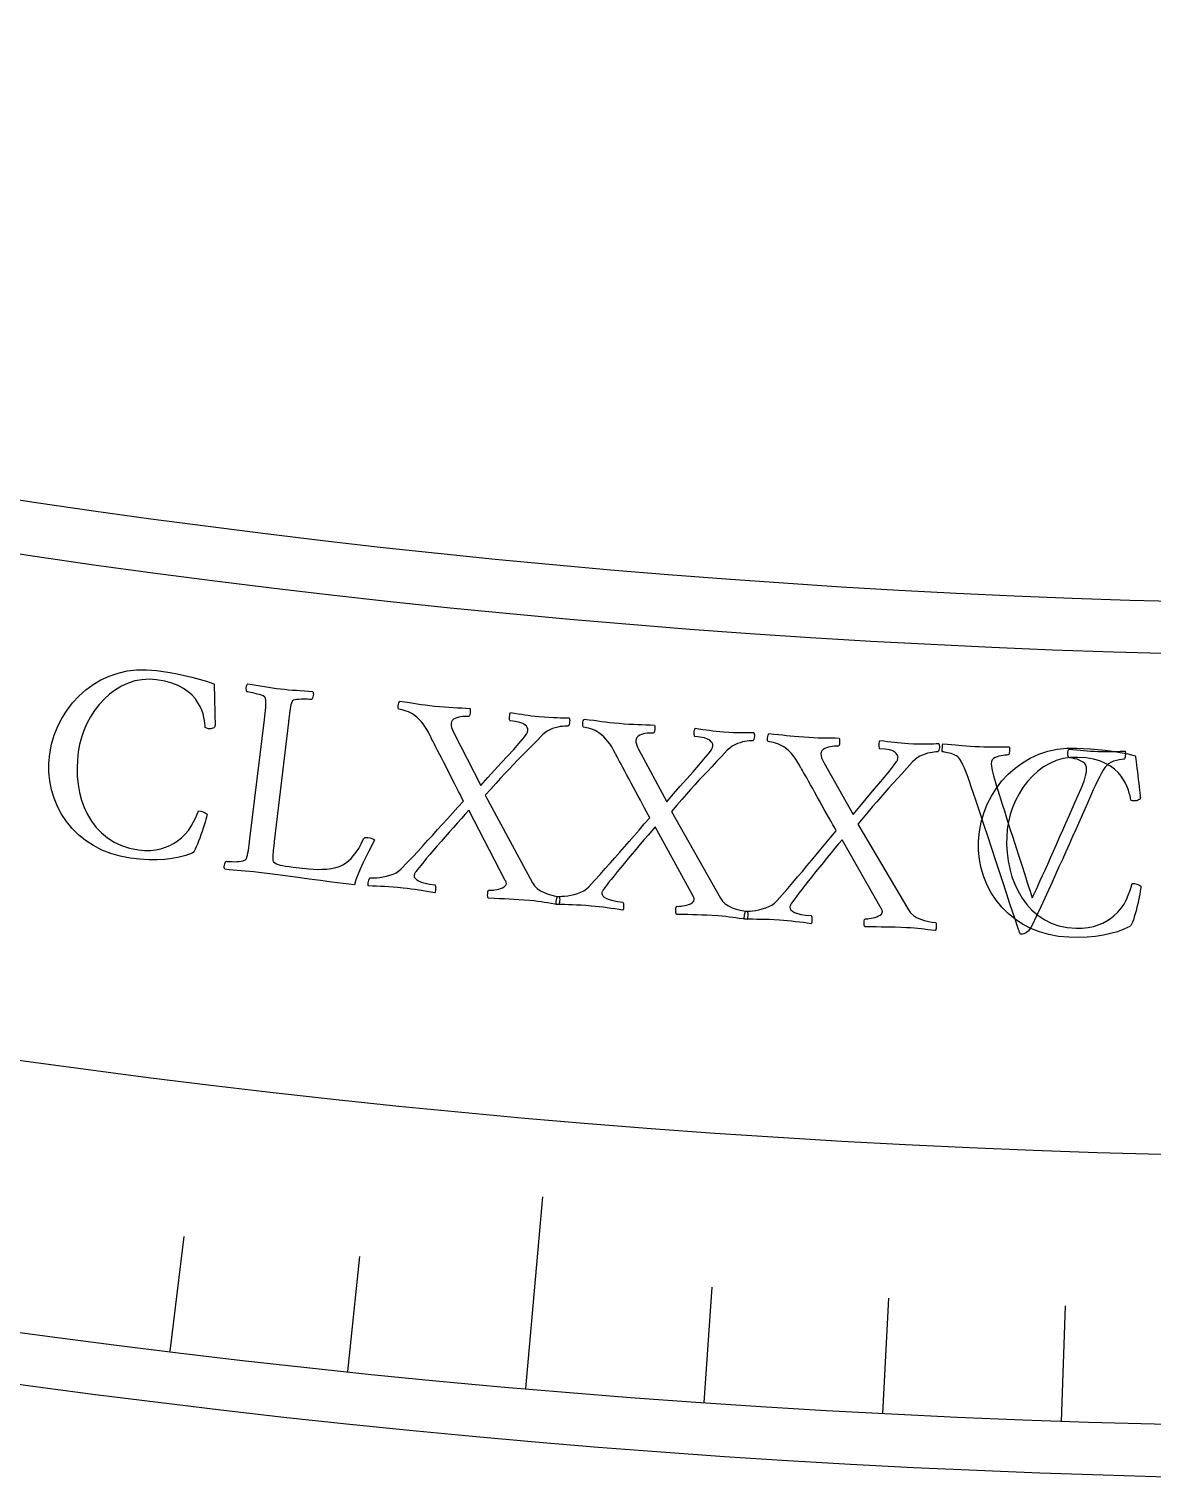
# Model space of a CAD drawing. Header units: millimetres. Extents: x -76 to 76, y -76 to 98.
# Drawn here: x -10.26 to -1.97, y -75.98 to -65.29 of the extents above; entities that cross this region are included whole.
import ezdxf

# ---------------------------------------------------------------- set-up
doc = ezdxf.new("R2010")
doc.units = ezdxf.units.MM
for name, color, linetype in [('CUT_INNER', 6, 'Continuous'), ('CUT_OUTER', 1, 'Continuous'), ('ENGRAVE', 7, 'Continuous'), ('ENGRAVE_FINE', 8, 'Continuous'), ('TEXT', 5, 'Continuous')]:
    doc.layers.add(name, color=color, linetype=linetype)

msp = doc.modelspace()

# ---------------------------------------------------------------- linework, layer by layer
at = {"layer": 'CUT_INNER'}
msp.add_lwpolyline([(-10.6255, -68.7234), (-10.2036, -68.7873), (-9.7814, -68.8486), (-9.3587, -68.9074), (-8.9358, -68.9635), (-8.5124, -69.017), (-8.0888, -69.068), (-7.6649, -69.1163), (-7.2406, -69.162), (-6.8161, -69.2051), (-6.3913, -69.2457), (-5.9663, -69.2836), (-5.5411, -69.3189), (-5.1157, -69.3516), (-4.6901, -69.3817), (-4.2642, -69.4091), (-3.8383, -69.434), (-3.4122, -69.4562), (-2.9859, -69.4759), (-2.5596, -69.4929), (-2.1331, -69.5073), (-1.7066, -69.5191)], dxfattribs=at)
at = {"layer": 'CUT_OUTER'}
msp.add_lwpolyline([(-1.8651, -75.9771), (-2.3313, -75.9642), (-2.7973, -75.9485), (-3.2633, -75.9299), (-3.7291, -75.9085), (-4.1948, -75.8841), (-4.6604, -75.857), (-5.1257, -75.827), (-5.5909, -75.7941), (-6.0559, -75.7583), (-6.5206, -75.7198), (-6.9851, -75.6783), (-7.4493, -75.634), (-7.9132, -75.5869), (-8.3769, -75.5369), (-8.8402, -75.4841), (-9.3032, -75.4284), (-9.7659, -75.3699), (-10.2281, -75.3086), (-10.69, -75.2444)], dxfattribs=at)
at = {"layer": 'ENGRAVE'}
msp.add_lwpolyline([(-6.5901, -75.3247), (-6.4662, -73.9089)], dxfattribs=at)
for radius in [75.6124, 73.6227, 69.9276]:
    msp.add_circle((0, 0), radius, dxfattribs=at)
at = {"layer": 'ENGRAVE_FINE'}
for points in [[(-9.2148, -75.0488), (-9.1109, -74.2024)], [(-7.9036, -75.1982), (-7.8145, -74.3501)], [(-5.2745, -75.4282), (-5.215, -74.5776)], [(-3.9572, -75.5088), (-3.9126, -74.6572)], [(-2.6388, -75.5663), (-2.6091, -74.7141)]]:
    msp.add_lwpolyline(points, dxfattribs=at)
at = {"layer": 'TEXT'}
for points in [[(-9.3166, -70.0276), (-9.2662, -70.0348), (-9.2148, -70.0432), (-9.1623, -70.0528), (-9.1088, -70.0635), (-9.0547, -70.0759), (-9.0005, -70.0904), (-8.9462, -70.107), (-8.8917, -70.1257), (-8.8915, -70.1285), (-8.8912, -70.1367), (-8.8906, -70.1505), (-8.8898, -70.1699), (-8.889, -70.1929), (-8.8882, -70.2177), (-8.8876, -70.2445), (-8.887, -70.2731), (-8.8865, -70.3019), (-8.8859, -70.3294), (-8.8853, -70.3556), (-8.8847, -70.3805), (-8.8842, -70.4022), (-8.884, -70.4189), (-8.8841, -70.4306), (-8.8844, -70.4373), (-8.885, -70.4415), (-8.8876, -70.4454), (-8.8923, -70.4491), (-8.8991, -70.4526), (-8.907, -70.4553), (-8.9151, -70.457), (-8.9232, -70.4575), (-8.9315, -70.457), (-8.9385, -70.4557), (-8.9449, -70.4537), (-8.9507, -70.451), (-8.9558, -70.4475), (-8.957, -70.434), (-8.9591, -70.4171), (-8.9623, -70.3969), (-8.9665, -70.3733), (-8.9728, -70.3476), (-8.9821, -70.321), (-8.9945, -70.2934), (-9.0099, -70.2649), (-9.0293, -70.2366), (-9.0534, -70.2098), (-9.0824, -70.1842), (-9.1161, -70.1601), (-9.1556, -70.1386), (-9.202, -70.1208), (-9.2552, -70.1067), (-9.3152, -70.0964), (-9.3705, -70.0923), (-9.424, -70.095), (-9.4759, -70.1045), (-9.526, -70.1207), (-9.574, -70.1427), (-9.6193, -70.1696), (-9.6621, -70.2014), (-9.7022, -70.2381), (-9.7393, -70.2787), (-9.7729, -70.3222), (-9.8029, -70.3686), (-9.8293, -70.4179), (-9.8518, -70.469), (-9.8701, -70.5208), (-9.884, -70.5734), (-9.8937, -70.6267), (-9.9001, -70.6867), (-9.9022, -70.7468), (-9.9003, -70.8069), (-9.8941, -70.867), (-9.8836, -70.9261), (-9.8685, -70.983), (-9.8487, -71.0377), (-9.8243, -71.0903), (-9.795, -71.1396), (-9.7609, -71.1848), (-9.7219, -71.2258), (-9.6779, -71.2626), (-9.6288, -71.2942), (-9.5743, -71.3193), (-9.5146, -71.3379), (-9.4495, -71.3501), (-9.4034, -71.3543), (-9.3604, -71.3544), (-9.3205, -71.3502), (-9.2836, -71.3419), (-9.2497, -71.3306), (-9.2184, -71.3177), (-9.1896, -71.303), (-9.1635, -71.2867), (-9.1314, -71.2621), (-9.1033, -71.2355), (-9.0792, -71.2067), (-9.0591, -71.1757), (-9.0423, -71.1447), (-9.0279, -71.1154), (-9.0158, -71.088), (-9.0061, -71.0625), (-8.9886, -71.0642), (-8.9722, -71.0689), (-8.9569, -71.0767), (-8.9429, -71.0876), (-8.9445, -71.0968), (-8.9475, -71.1095), (-8.9519, -71.1258), (-8.9577, -71.1457), (-8.9645, -71.1678), (-8.9717, -71.1908), (-8.9795, -71.2147), (-8.9878, -71.2394), (-8.9964, -71.2638), (-9.005, -71.2868), (-9.0138, -71.3082), (-9.0226, -71.3282), (-9.0311, -71.3456), (-9.0389, -71.3594), (-9.046, -71.3694), (-9.0523, -71.3759), (-9.0989, -71.392), (-9.1481, -71.4049), (-9.1998, -71.4145), (-9.254, -71.4207), (-9.3116, -71.4236), (-9.3734, -71.4229), (-9.4393, -71.4186), (-9.5093, -71.4108), (-9.5835, -71.3974), (-9.6536, -71.3777), (-9.7196, -71.3517), (-9.7815, -71.3193), (-9.8388, -71.2815), (-9.8909, -71.2393), (-9.9379, -71.1926), (-9.9798, -71.1416), (-10.0163, -71.0869), (-10.0469, -71.0296), (-10.0717, -70.9696), (-10.0907, -70.9069), (-10.1036, -70.8424), (-10.1099, -70.7767), (-10.1098, -70.71), (-10.1033, -70.6421), (-10.0898, -70.5711), (-10.0703, -70.5033), (-10.0448, -70.4385), (-10.0131, -70.377), (-9.9762, -70.3191), (-9.9348, -70.2654), (-9.8888, -70.216), (-9.8384, -70.1709), (-9.7839, -70.1308), (-9.7259, -70.0967), (-9.6645, -70.0685), (-9.5995, -70.0463), (-9.5318, -70.0306), (-9.4621, -70.0223), (-9.3904, -70.0213), (-9.3166, -70.0276)], [(-8.4466, -71.2896), (-8.4469, -71.2919), (-8.4472, -71.2948), (-8.4476, -71.2983), (-8.4481, -71.3022), (-8.4493, -71.3124), (-8.4507, -71.3241), (-8.4523, -71.3372), (-8.454, -71.3518), (-8.4556, -71.3668), (-8.4569, -71.3812), (-8.4579, -71.3949), (-8.4585, -71.408), (-8.4585, -71.4195), (-8.4577, -71.4284), (-8.456, -71.4348), (-8.4535, -71.4386), (-8.4431, -71.4466), (-8.4313, -71.4532), (-8.4182, -71.4586), (-8.4037, -71.4626), (-8.3863, -71.4661), (-8.3645, -71.4696), (-8.3382, -71.4733), (-8.3076, -71.4771), (-8.1909, -71.4905), (-8.1604, -71.4932), (-8.1282, -71.4942), (-8.0944, -71.4937), (-8.0589, -71.4916), (-8.0243, -71.4876), (-7.993, -71.4811), (-7.9651, -71.4723), (-7.9406, -71.461), (-7.9201, -71.4481), (-7.9001, -71.4324), (-7.8804, -71.414), (-7.8612, -71.3928), (-7.8423, -71.3682), (-7.8239, -71.3392), (-7.806, -71.3059), (-7.7886, -71.2682), (-7.7845, -71.2631), (-7.778, -71.2598), (-7.769, -71.2583), (-7.7576, -71.2588), (-7.7402, -71.2615), (-7.7262, -71.2654), (-7.7155, -71.2706), (-7.7082, -71.277), (-7.728, -71.3183), (-7.7486, -71.3608), (-7.77, -71.4046), (-7.7923, -71.4496), (-7.8133, -71.4936), (-7.8308, -71.5346), (-7.845, -71.5725), (-7.8557, -71.6073), (-7.9395, -71.5978), (-8.0229, -71.5877), (-8.106, -71.577), (-8.1888, -71.5657), (-8.274, -71.554), (-8.3646, -71.5421), (-8.4606, -71.53), (-8.5619, -71.5177), (-8.597, -71.5137), (-8.6304, -71.5103), (-8.662, -71.5075), (-8.6917, -71.5053), (-8.7208, -71.5031), (-8.7503, -71.5005), (-8.7804, -71.4974), (-8.8109, -71.4939), (-8.8139, -71.4884), (-8.8156, -71.4815), (-8.8158, -71.4732), (-8.8147, -71.4634), (-8.8126, -71.4538), (-8.8101, -71.4458), (-8.8071, -71.4395), (-8.8036, -71.4348), (-8.7959, -71.4356), (-8.7855, -71.4362), (-8.7724, -71.4369), (-8.7566, -71.4374), (-8.7396, -71.4375), (-8.7229, -71.437), (-8.7066, -71.4357), (-8.6905, -71.4337), (-8.6764, -71.431), (-8.6659, -71.4276), (-8.6588, -71.4235), (-8.6554, -71.4187), (-8.6499, -71.4055), (-8.6452, -71.3905), (-8.6412, -71.3734), (-8.6379, -71.3544), (-8.635, -71.334), (-8.6321, -71.3128), (-8.6292, -71.2908), (-8.6264, -71.268), (-8.5199, -70.3881), (-8.5172, -70.3652), (-8.5147, -70.343), (-8.5124, -70.3214), (-8.5103, -70.3004), (-8.5089, -70.2807), (-8.5087, -70.2629), (-8.5096, -70.2469), (-8.5116, -70.2328), (-8.5137, -70.2265), (-8.5194, -70.2206), (-8.5287, -70.2151), (-8.5416, -70.2099), (-8.5566, -70.2051), (-8.572, -70.2006), (-8.5878, -70.1964), (-8.604, -70.1926), (-8.6192, -70.1894), (-8.6318, -70.1868), (-8.6419, -70.185), (-8.6494, -70.1838), (-8.6516, -70.1785), (-8.653, -70.1716), (-8.6534, -70.1633), (-8.6531, -70.1534), (-8.6518, -70.1437), (-8.6496, -70.1356), (-8.6464, -70.1293), (-8.6422, -70.1248), (-8.6112, -70.1297), (-8.5805, -70.1347), (-8.5501, -70.1399), (-8.52, -70.1451), (-8.4901, -70.1501), (-8.4605, -70.1547), (-8.431, -70.1588), (-8.4018, -70.1625), (-8.3717, -70.1659), (-8.3421, -70.1689), (-8.3127, -70.1713), (-8.2837, -70.1734), (-8.2546, -70.1753), (-8.2248, -70.1773), (-8.1944, -70.1796), (-8.1634, -70.1821), (-8.1604, -70.1875), (-8.1587, -70.1944), (-8.1585, -70.2027), (-8.1595, -70.2125), (-8.1615, -70.2222), (-8.164, -70.2302), (-8.1669, -70.2365), (-8.1703, -70.2412), (-8.1778, -70.2405), (-8.1881, -70.24), (-8.2009, -70.2395), (-8.2165, -70.239), (-8.2331, -70.2389), (-8.2493, -70.2392), (-8.2649, -70.24), (-8.2801, -70.2412), (-8.2936, -70.2432), (-8.304, -70.2464), (-8.3114, -70.2508), (-8.3157, -70.2563), (-8.3199, -70.2673), (-8.3235, -70.28), (-8.3268, -70.2943), (-8.3295, -70.3103), (-8.332, -70.3275), (-8.3345, -70.3455), (-8.3369, -70.3644), (-8.3393, -70.384), (-8.3397, -70.3872), (-8.3401, -70.3904), (-8.3404, -70.3935), (-8.3408, -70.3967), (-8.3412, -70.3999), (-8.3416, -70.403), (-8.3419, -70.4062), (-8.3423, -70.4094)], [(-7.264, -70.2894), (-7.2272, -70.293), (-7.1919, -70.2961), (-7.1582, -70.2985), (-7.126, -70.3004), (-7.0947, -70.302), (-7.0636, -70.3037), (-7.0329, -70.3055), (-7.0024, -70.3074), (-7.0011, -70.3129), (-7.0005, -70.3204), (-7.0007, -70.33), (-7.0016, -70.3417), (-7.0032, -70.3528), (-7.0056, -70.3605), (-7.0086, -70.365), (-7.0124, -70.3662), (-7.0207, -70.3658), (-7.0308, -70.3657), (-7.0429, -70.3662), (-7.0568, -70.3672), (-7.0715, -70.3689), (-7.0858, -70.3717), (-7.0996, -70.3757), (-7.113, -70.3807), (-7.1248, -70.3873), (-7.1336, -70.396), (-7.1394, -70.4067), (-7.1423, -70.4194), (-7.142, -70.4321), (-7.1387, -70.447), (-7.1325, -70.4641), (-7.1234, -70.4833), (-6.923, -70.8749), (-6.8713, -70.8178), (-6.8209, -70.7625), (-6.7718, -70.7089), (-6.724, -70.657), (-6.68, -70.6088), (-6.6424, -70.566), (-6.6112, -70.5288), (-6.5863, -70.4971), (-6.583, -70.492), (-6.5804, -70.487), (-6.5784, -70.4818), (-6.577, -70.4766), (-6.5761, -70.4719), (-6.5755, -70.4682), (-6.575, -70.4656), (-6.5748, -70.464), (-6.5756, -70.4562), (-6.5796, -70.4475), (-6.5866, -70.4381), (-6.5967, -70.4278), (-6.6123, -70.4179), (-6.6356, -70.4097), (-6.6667, -70.4032), (-6.7057, -70.3983), (-6.7082, -70.3956), (-6.7099, -70.3901), (-6.7106, -70.382), (-6.7104, -70.3711), (-6.7096, -70.3598), (-6.7082, -70.3503), (-6.7063, -70.3425), (-6.704, -70.3365), (-6.6748, -70.3414), (-6.6472, -70.3459), (-6.6214, -70.3502), (-6.5972, -70.3541), (-6.5732, -70.3577), (-6.5481, -70.3611), (-6.5217, -70.3641), (-6.4941, -70.3669), (-6.456, -70.3701), (-6.421, -70.3725), (-6.389, -70.3741), (-6.3601, -70.3749), (-6.334, -70.3752), (-6.3102, -70.3756), (-6.2888, -70.3761), (-6.2697, -70.3766), (-6.2683, -70.3818), (-6.2674, -70.3885), (-6.267, -70.3968), (-6.2672, -70.4067), (-6.2682, -70.4166), (-6.2706, -70.425), (-6.2744, -70.432), (-6.2794, -70.4376), (-6.2851, -70.4374), (-6.2939, -70.4376), (-6.3057, -70.4382), (-6.3206, -70.4392), (-6.3375, -70.4412), (-6.3554, -70.4446), (-6.3741, -70.4496), (-6.3938, -70.4561), (-6.4136, -70.4645), (-6.4327, -70.4752), (-6.4511, -70.4883), (-6.4688, -70.5037), (-6.5105, -70.5463), (-6.5495, -70.5859), (-6.5857, -70.6226), (-6.6192, -70.6562), (-6.6511, -70.6886), (-6.6827, -70.7213), (-6.7139, -70.7542), (-6.7448, -70.7874), (-6.7769, -70.8224), (-6.8117, -70.8606), (-6.8493, -70.9019), (-6.8896, -70.9465), (-6.541, -71.5942), (-6.526, -71.6164), (-6.5067, -71.6357), (-6.4832, -71.6523), (-6.4554, -71.666), (-6.4259, -71.677), (-6.3976, -71.6856), (-6.3704, -71.6916), (-6.3443, -71.6951), (-6.3421, -71.7005), (-6.3409, -71.7077), (-6.3408, -71.7166), (-6.3418, -71.7273), (-6.3433, -71.7377), (-6.3448, -71.7457), (-6.3462, -71.7513), (-6.3474, -71.7546), (-6.3771, -71.7499), (-6.4046, -71.7455), (-6.43, -71.7414), (-6.4532, -71.7377), (-6.4767, -71.7341), (-6.5025, -71.7308), (-6.5308, -71.7276), (-6.5615, -71.7246), (-6.6037, -71.721), (-6.6432, -71.7179), (-6.68, -71.7155), (-6.7139, -71.7137), (-6.7479, -71.7122), (-6.7848, -71.7105), (-6.8244, -71.7087), (-6.8668, -71.7067), (-6.87, -71.7011), (-6.872, -71.6934), (-6.8726, -71.6837), (-6.8721, -71.6721), (-6.8705, -71.661), (-6.8681, -71.6532), (-6.865, -71.6487), (-6.8611, -71.6475), (-6.8537, -71.6478), (-6.8442, -71.6475), (-6.8327, -71.6466), (-6.8191, -71.6451), (-6.8046, -71.6428), (-6.7904, -71.6395), (-6.7765, -71.6353), (-6.7629, -71.6301), (-6.7511, -71.624), (-6.7424, -71.6169), (-6.7368, -71.6088), (-6.7344, -71.5997), (-6.7343, -71.5974), (-6.7347, -71.5946), (-6.7354, -71.5914), (-6.7364, -71.5878), (-6.7378, -71.5841), (-6.7393, -71.5809), (-6.7409, -71.578), (-6.7428, -71.5755), (-7.0112, -71.0584), (-7.0379, -71.0876), (-7.0658, -71.1184), (-7.0948, -71.1509), (-7.125, -71.1849), (-7.1554, -71.2196), (-7.1855, -71.2538), (-7.2152, -71.2878), (-7.2444, -71.3213), (-7.2725, -71.3537), (-7.2984, -71.3842), (-7.3224, -71.4127), (-7.3442, -71.4393), (-7.3634, -71.463), (-7.3793, -71.4827), (-7.3917, -71.4985), (-7.4009, -71.5104), (-7.4023, -71.5127), (-7.4041, -71.5154), (-7.4062, -71.5187), (-7.4086, -71.5224), (-7.4109, -71.5266), (-7.4127, -71.5311), (-7.414, -71.5359), (-7.4148, -71.541), (-7.4135, -71.5506), (-7.4076, -71.5602), (-7.3972, -71.5699), (-7.3823, -71.5796), (-7.3618, -71.5888), (-7.3346, -71.5966), (-7.301, -71.603), (-7.2607, -71.6081), (-7.2584, -71.6135), (-7.2569, -71.6208), (-7.2562, -71.6298), (-7.2565, -71.6406), (-7.2573, -71.651), (-7.2586, -71.659), (-7.2603, -71.6646), (-7.2624, -71.6677), (-7.2911, -71.6628), (-7.32, -71.6579), (-7.3492, -71.6531), (-7.3786, -71.6484), (-7.4081, -71.6439), (-7.4374, -71.6399), (-7.4664, -71.6363), (-7.4952, -71.6331), (-7.5342, -71.6292), (-7.5702, -71.626), (-7.6034, -71.6235), (-7.6337, -71.6217), (-7.6628, -71.6202), (-7.6925, -71.6188), (-7.7227, -71.6175), (-7.7535, -71.6163), (-7.7545, -71.6101), (-7.7544, -71.6025), (-7.7533, -71.5937), (-7.751, -71.5834), (-7.7484, -71.5736), (-7.7462, -71.566), (-7.7443, -71.5607), (-7.7429, -71.5576), (-7.7364, -71.5578), (-7.7254, -71.5576), (-7.71, -71.5569), (-7.69, -71.5558), (-7.6674, -71.5537), (-7.6438, -71.55), (-7.6192, -71.5449), (-7.5937, -71.5383), (-7.569, -71.5297), (-7.5468, -71.5189), (-7.5273, -71.5058), (-7.5103, -71.4904), (-7.4668, -71.4448), (-7.4254, -71.401), (-7.3862, -71.3591), (-7.349, -71.3192), (-7.313, -71.2801), (-7.2771, -71.2408), (-7.2414, -71.2014), (-7.2058, -71.1618), (-7.1696, -71.1213), (-7.1317, -71.0793), (-7.0923, -71.0356), (-7.0512, -70.9904), (-7.0617, -70.969), (-7.0736, -70.9452), (-7.087, -70.9189), (-7.1018, -70.8903), (-7.1175, -70.8601), (-7.1334, -70.8292), (-7.1495, -70.7976), (-7.1657, -70.7653), (-7.1818, -70.7332), (-7.1975, -70.7022), (-7.2127, -70.6724), (-7.2275, -70.6436), (-7.2414, -70.6167), (-7.254, -70.5923), (-7.2652, -70.5704), (-7.2751, -70.5511), (-7.2832, -70.5353), (-7.289, -70.524), (-7.2925, -70.5173), (-7.2936, -70.515), (-7.3075, -70.4873), (-7.3212, -70.4625), (-7.3349, -70.4406), (-7.3484, -70.4217), (-7.3627, -70.4046), (-7.3784, -70.3881), (-7.3957, -70.3723), (-7.4145, -70.3571), (-7.4277, -70.3477), (-7.4419, -70.3395), (-7.4572, -70.3323), (-7.4735, -70.3263), (-7.4894, -70.3213), (-7.5034, -70.3175), (-7.5156, -70.3148), (-7.5259, -70.3132), (-7.5294, -70.3112), (-7.5315, -70.3062), (-7.5322, -70.2981), (-7.5315, -70.2869), (-7.5298, -70.2754), (-7.5272, -70.266), (-7.5238, -70.2589), (-7.5196, -70.254), (-7.4835, -70.259), (-7.4502, -70.2638), (-7.4197, -70.2684), (-7.3919, -70.2729), (-7.3641, -70.2772), (-7.3335, -70.2814), (-7.3001, -70.2855), (-7.264, -70.2894)], [(-5.9028, -70.4168), (-5.866, -70.4197), (-5.8307, -70.422), (-5.7969, -70.4238), (-5.7647, -70.4251), (-5.7333, -70.4261), (-5.7023, -70.4272), (-5.6715, -70.4284), (-5.6409, -70.4297), (-5.6395, -70.4352), (-5.6388, -70.4427), (-5.6388, -70.4523), (-5.6395, -70.464), (-5.6409, -70.4751), (-5.6431, -70.4829), (-5.6461, -70.4874), (-5.6499, -70.4887), (-5.6581, -70.4884), (-5.6683, -70.4886), (-5.6803, -70.4893), (-5.6942, -70.4905), (-5.7089, -70.4925), (-5.7231, -70.4956), (-5.7368, -70.4998), (-5.7502, -70.5052), (-5.7618, -70.512), (-5.7704, -70.5208), (-5.776, -70.5316), (-5.7786, -70.5444), (-5.7781, -70.5571), (-5.7746, -70.5719), (-5.7681, -70.5889), (-5.7585, -70.6079), (-5.5506, -70.9955), (-5.5, -70.9375), (-5.4507, -70.8812), (-5.4026, -70.8267), (-5.3558, -70.7739), (-5.3128, -70.7248), (-5.276, -70.6813), (-5.2455, -70.6435), (-5.2213, -70.6113), (-5.2181, -70.6062), (-5.2155, -70.6011), (-5.2136, -70.5959), (-5.2124, -70.5906), (-5.2116, -70.5859), (-5.211, -70.5822), (-5.2106, -70.5796), (-5.2104, -70.578), (-5.2114, -70.5702), (-5.2155, -70.5616), (-5.2227, -70.5523), (-5.233, -70.5422), (-5.2488, -70.5327), (-5.2722, -70.5249), (-5.3035, -70.519), (-5.3425, -70.5148), (-5.3451, -70.5122), (-5.3469, -70.5068), (-5.3478, -70.4986), (-5.3478, -70.4878), (-5.3472, -70.4764), (-5.346, -70.4669), (-5.3443, -70.4591), (-5.342, -70.4531), (-5.3127, -70.4573), (-5.2851, -70.4613), (-5.2592, -70.4651), (-5.2349, -70.4686), (-5.2109, -70.4717), (-5.1857, -70.4746), (-5.1593, -70.4771), (-5.1316, -70.4793), (-5.0935, -70.4818), (-5.0584, -70.4836), (-5.0264, -70.4845), (-4.9975, -70.4847), (-4.9713, -70.4846), (-4.9476, -70.4845), (-4.9261, -70.4845), (-4.9071, -70.4847), (-4.9056, -70.4898), (-4.9045, -70.4966), (-4.904, -70.5049), (-4.9039, -70.5147), (-4.9048, -70.5247), (-4.9071, -70.5332), (-4.9106, -70.5402), (-4.9156, -70.5459), (-4.9213, -70.5458), (-4.9301, -70.5462), (-4.9419, -70.547), (-4.9568, -70.5483), (-4.9736, -70.5506), (-4.9914, -70.5544), (-5.01, -70.5597), (-5.0296, -70.5666), (-5.0492, -70.5754), (-5.0681, -70.5865), (-5.0863, -70.5999), (-5.1036, -70.6156), (-5.1445, -70.659), (-5.1827, -70.6994), (-5.2182, -70.7367), (-5.2511, -70.7711), (-5.2824, -70.804), (-5.3133, -70.8373), (-5.3439, -70.8708), (-5.3742, -70.9047), (-5.4056, -70.9402), (-5.4396, -70.9791), (-5.4764, -71.0211), (-5.5158, -71.0665), (-5.1547, -71.7073), (-5.1393, -71.7292), (-5.1197, -71.7482), (-5.0958, -71.7643), (-5.0677, -71.7774), (-5.0381, -71.7879), (-5.0096, -71.7959), (-4.9823, -71.8014), (-4.9562, -71.8044), (-4.9538, -71.8098), (-4.9525, -71.8169), (-4.9522, -71.8259), (-4.953, -71.8366), (-4.9544, -71.847), (-4.9556, -71.855), (-4.9569, -71.8607), (-4.9581, -71.8639), (-4.9878, -71.8598), (-5.0154, -71.856), (-5.0409, -71.8524), (-5.0642, -71.8491), (-5.0877, -71.846), (-5.1136, -71.8432), (-5.142, -71.8406), (-5.1727, -71.8382), (-5.215, -71.8353), (-5.2546, -71.833), (-5.2914, -71.8313), (-5.3254, -71.8302), (-5.3594, -71.8293), (-5.3962, -71.8284), (-5.4359, -71.8273), (-5.4783, -71.8262), (-5.4816, -71.8206), (-5.4837, -71.8129), (-5.4846, -71.8033), (-5.4842, -71.7916), (-5.4829, -71.7805), (-5.4807, -71.7727), (-5.4776, -71.7681), (-5.4738, -71.7668), (-5.4664, -71.767), (-5.4569, -71.7665), (-5.4454, -71.7654), (-5.4318, -71.7636), (-5.4173, -71.761), (-5.4032, -71.7575), (-5.3894, -71.753), (-5.376, -71.7476), (-5.3642, -71.7412), (-5.3557, -71.7339), (-5.3502, -71.7257), (-5.348, -71.7166), (-5.348, -71.7143), (-5.3484, -71.7115), (-5.3492, -71.7083), (-5.3503, -71.7047), (-5.3517, -71.7011), (-5.3532, -71.6978), (-5.355, -71.695), (-5.3569, -71.6925), (-5.6352, -71.1808), (-5.6614, -71.2105), (-5.6887, -71.2418), (-5.7171, -71.2748), (-5.7465, -71.3094), (-5.7763, -71.3447), (-5.8057, -71.3795), (-5.8347, -71.414), (-5.8633, -71.4481), (-5.8907, -71.4811), (-5.9161, -71.512), (-5.9395, -71.541), (-5.9608, -71.568), (-5.9796, -71.5921), (-5.995, -71.6121), (-6.0072, -71.6281), (-6.0161, -71.6402), (-6.0175, -71.6425), (-6.0192, -71.6453), (-6.0212, -71.6486), (-6.0235, -71.6524), (-6.0258, -71.6566), (-6.0275, -71.6611), (-6.0287, -71.6659), (-6.0294, -71.6711), (-6.0279, -71.6806), (-6.0219, -71.6901), (-6.0113, -71.6996), (-5.9962, -71.7091), (-5.9755, -71.7178), (-5.9482, -71.725), (-5.9144, -71.7308), (-5.874, -71.7352), (-5.8716, -71.7406), (-5.87, -71.7478), (-5.8692, -71.7567), (-5.8692, -71.7675), (-5.8698, -71.778), (-5.871, -71.7861), (-5.8726, -71.7917), (-5.8746, -71.7948), (-5.9034, -71.7904), (-5.9324, -71.7861), (-5.9616, -71.7819), (-5.9912, -71.7777), (-6.0207, -71.7739), (-6.0501, -71.7704), (-6.0792, -71.7673), (-6.108, -71.7647), (-6.1471, -71.7615), (-6.1832, -71.759), (-6.2164, -71.7572), (-6.2467, -71.7559), (-6.2759, -71.7551), (-6.3056, -71.7543), (-6.3358, -71.7535), (-6.3666, -71.7529), (-6.3677, -71.7467), (-6.3678, -71.7392), (-6.3668, -71.7302), (-6.3648, -71.72), (-6.3623, -71.7101), (-6.3603, -71.7025), (-6.3585, -71.6971), (-6.3571, -71.694), (-6.3506, -71.6941), (-6.3396, -71.6936), (-6.3242, -71.6927), (-6.3043, -71.6912), (-6.2817, -71.6886), (-6.2582, -71.6845), (-6.2337, -71.6789), (-6.2083, -71.6718), (-6.1838, -71.6628), (-6.1619, -71.6515), (-6.1426, -71.6381), (-6.1259, -71.6224), (-6.0833, -71.5759), (-6.0428, -71.5313), (-6.0043, -71.4887), (-5.9679, -71.448), (-5.9327, -71.4082), (-5.8976, -71.3683), (-5.8626, -71.3282), (-5.8278, -71.2879), (-5.7923, -71.2467), (-5.7553, -71.2039), (-5.7167, -71.1595), (-5.6766, -71.1135), (-5.6874, -71.0923), (-5.6998, -71.0687), (-5.7137, -71.0428), (-5.7291, -71.0144), (-5.7454, -70.9845), (-5.7619, -70.9539), (-5.7785, -70.9226), (-5.7954, -70.8907), (-5.8121, -70.8589), (-5.8283, -70.8282), (-5.8442, -70.7987), (-5.8595, -70.7702), (-5.8739, -70.7436), (-5.887, -70.7194), (-5.8987, -70.6978), (-5.9089, -70.6787), (-5.9173, -70.663), (-5.9233, -70.6519), (-5.9269, -70.6452), (-5.9281, -70.6429), (-5.9425, -70.6155), (-5.9567, -70.5909), (-5.9708, -70.5693), (-5.9847, -70.5507), (-5.9993, -70.5339), (-6.0153, -70.5177), (-6.0329, -70.5022), (-6.052, -70.4874), (-6.0654, -70.4783), (-6.0798, -70.4703), (-6.0952, -70.4634), (-6.1116, -70.4577), (-6.1276, -70.453), (-6.1417, -70.4495), (-6.1539, -70.447), (-6.1642, -70.4456), (-6.1678, -70.4437), (-6.17, -70.4387), (-6.1708, -70.4306), (-6.1704, -70.4195), (-6.1688, -70.4079), (-6.1664, -70.3985), (-6.1632, -70.3913), (-6.1591, -70.3863), (-6.1229, -70.3906), (-6.0896, -70.3948), (-6.0589, -70.3988), (-6.0311, -70.4027), (-6.0032, -70.4065), (-5.9725, -70.4101), (-5.9391, -70.4136), (-5.9028, -70.4168)], [(-4.5395, -70.5178), (-4.5026, -70.52), (-4.4672, -70.5216), (-4.4334, -70.5228), (-4.4012, -70.5234), (-4.3698, -70.5238), (-4.3387, -70.5243), (-4.3079, -70.525), (-4.2774, -70.5257), (-4.2759, -70.5311), (-4.275, -70.5386), (-4.2748, -70.5482), (-4.2753, -70.5599), (-4.2765, -70.571), (-4.2785, -70.5789), (-4.2814, -70.5835), (-4.2852, -70.5848), (-4.2934, -70.5847), (-4.3036, -70.5851), (-4.3156, -70.586), (-4.3295, -70.5875), (-4.3441, -70.5898), (-4.3582, -70.5932), (-4.3719, -70.5976), (-4.3851, -70.6032), (-4.3966, -70.6103), (-4.4051, -70.6193), (-4.4105, -70.6302), (-4.4129, -70.643), (-4.4121, -70.6557), (-4.4083, -70.6704), (-4.4014, -70.6872), (-4.3915, -70.7061), (-4.1761, -71.0896), (-4.1266, -71.0306), (-4.0784, -70.9734), (-4.0314, -70.9179), (-3.9857, -70.8643), (-3.9436, -70.8143), (-3.9077, -70.7701), (-3.8779, -70.7317), (-3.8543, -70.6991), (-3.8512, -70.6939), (-3.8488, -70.6888), (-3.847, -70.6835), (-3.8458, -70.6783), (-3.8451, -70.6735), (-3.8446, -70.6698), (-3.8442, -70.6672), (-3.8441, -70.6656), (-3.8452, -70.6578), (-3.8495, -70.6493), (-3.8569, -70.6401), (-3.8674, -70.6303), (-3.8833, -70.621), (-3.9069, -70.6137), (-3.9383, -70.6084), (-3.9774, -70.605), (-3.9801, -70.6024), (-3.9819, -70.597), (-3.983, -70.5889), (-3.9832, -70.578), (-3.9828, -70.5667), (-3.9818, -70.5571), (-3.9802, -70.5493), (-3.9781, -70.5432), (-3.9487, -70.5469), (-3.921, -70.5504), (-3.895, -70.5536), (-3.8707, -70.5566), (-3.8466, -70.5593), (-3.8214, -70.5617), (-3.7949, -70.5637), (-3.7672, -70.5654), (-3.729, -70.5672), (-3.6939, -70.5682), (-3.6619, -70.5686), (-3.633, -70.5682), (-3.6069, -70.5676), (-3.5831, -70.567), (-3.5617, -70.5667), (-3.5426, -70.5664), (-3.541, -70.5716), (-3.5398, -70.5783), (-3.5391, -70.5865), (-3.5389, -70.5964), (-3.5396, -70.6063), (-3.5417, -70.6149), (-3.5451, -70.622), (-3.5499, -70.6278), (-3.5556, -70.6278), (-3.5644, -70.6284), (-3.5762, -70.6294), (-3.5911, -70.631), (-3.6079, -70.6336), (-3.6255, -70.6378), (-3.6441, -70.6435), (-3.6635, -70.6507), (-3.683, -70.6599), (-3.7016, -70.6713), (-3.7195, -70.6851), (-3.7366, -70.7012), (-3.7766, -70.7453), (-3.814, -70.7864), (-3.8488, -70.8245), (-3.881, -70.8594), (-3.9116, -70.893), (-3.9419, -70.9268), (-3.9719, -70.961), (-4.0015, -70.9954), (-4.0322, -71.0315), (-4.0655, -71.071), (-4.1014, -71.1138), (-4.14, -71.1599), (-3.7666, -71.7936), (-3.7507, -71.8152), (-3.7307, -71.8338), (-3.7066, -71.8494), (-3.6782, -71.8621), (-3.6484, -71.872), (-3.6198, -71.8794), (-3.5924, -71.8844), (-3.5662, -71.8869), (-3.5637, -71.8922), (-3.5622, -71.8993), (-3.5618, -71.9082), (-3.5624, -71.919), (-3.5635, -71.9294), (-3.5647, -71.9375), (-3.5658, -71.9431), (-3.567, -71.9464), (-3.5968, -71.9429), (-3.6244, -71.9395), (-3.6499, -71.9365), (-3.6733, -71.9336), (-3.6969, -71.931), (-3.7228, -71.9287), (-3.7512, -71.9266), (-3.782, -71.9248), (-3.8244, -71.9227), (-3.864, -71.9212), (-3.9008, -71.9202), (-3.9348, -71.9198), (-3.9688, -71.9196), (-4.0057, -71.9193), (-4.0453, -71.919), (-4.0878, -71.9187), (-4.0912, -71.9132), (-4.0935, -71.9056), (-4.0945, -71.896), (-4.0944, -71.8843), (-4.0932, -71.8731), (-4.0912, -71.8653), (-4.0882, -71.8607), (-4.0844, -71.8593), (-4.077, -71.8593), (-4.0675, -71.8586), (-4.056, -71.8573), (-4.0425, -71.8553), (-4.0281, -71.8524), (-4.014, -71.8486), (-4.0003, -71.8438), (-3.987, -71.8381), (-3.9754, -71.8315), (-3.9669, -71.8241), (-3.9617, -71.8158), (-3.9596, -71.8067), (-3.9596, -71.8043), (-3.9601, -71.8016), (-3.9609, -71.7984), (-3.9621, -71.7948), (-3.9636, -71.7912), (-3.9652, -71.788), (-3.967, -71.7852), (-3.9689, -71.7827), (-4.2571, -71.2765), (-4.2827, -71.3067), (-4.3094, -71.3385), (-4.3372, -71.3721), (-4.3659, -71.4072), (-4.3951, -71.443), (-4.4238, -71.4785), (-4.4521, -71.5135), (-4.4801, -71.5482), (-4.5068, -71.5816), (-4.5316, -71.6131), (-4.5544, -71.6425), (-4.5752, -71.67), (-4.5935, -71.6943), (-4.6085, -71.7147), (-4.6204, -71.731), (-4.6291, -71.7432), (-4.6304, -71.7455), (-4.6321, -71.7483), (-4.634, -71.7516), (-4.6363, -71.7555), (-4.6384, -71.7597), (-4.64, -71.7643), (-4.6412, -71.7691), (-4.6418, -71.7743), (-4.6401, -71.7838), (-4.6339, -71.7932), (-4.6231, -71.8025), (-4.6078, -71.8116), (-4.5869, -71.82), (-4.5595, -71.8267), (-4.5256, -71.8318), (-4.4852, -71.8354), (-4.4827, -71.8407), (-4.4809, -71.8479), (-4.4799, -71.8569), (-4.4797, -71.8677), (-4.4802, -71.8781), (-4.4811, -71.8862), (-4.4826, -71.8918), (-4.4846, -71.895), (-4.5134, -71.8912), (-4.5425, -71.8874), (-4.5719, -71.8837), (-4.6015, -71.8802), (-4.6311, -71.8769), (-4.6605, -71.874), (-4.6897, -71.8715), (-4.7186, -71.8694), (-4.7576, -71.867), (-4.7938, -71.8652), (-4.8271, -71.864), (-4.8574, -71.8634), (-4.8866, -71.863), (-4.9163, -71.8628), (-4.9465, -71.8627), (-4.9773, -71.8626), (-4.9786, -71.8565), (-4.9788, -71.8489), (-4.978, -71.84), (-4.9761, -71.8297), (-4.9739, -71.8198), (-4.972, -71.8121), (-4.9703, -71.8067), (-4.969, -71.8035), (-4.9625, -71.8035), (-4.9515, -71.8029), (-4.9361, -71.8016), (-4.9162, -71.7997), (-4.8937, -71.7967), (-4.8702, -71.7922), (-4.8459, -71.7861), (-4.8206, -71.7785), (-4.7963, -71.769), (-4.7746, -71.7573), (-4.7555, -71.7435), (-4.7392, -71.7275), (-4.6975, -71.6801), (-4.6578, -71.6348), (-4.6202, -71.5915), (-4.5846, -71.5501), (-4.5501, -71.5096), (-4.5158, -71.469), (-4.4817, -71.4282), (-4.4476, -71.3873), (-4.413, -71.3454), (-4.3768, -71.302), (-4.339, -71.2568), (-4.2998, -71.21), (-4.3111, -71.189), (-4.3239, -71.1657), (-4.3383, -71.14), (-4.3542, -71.1119), (-4.3711, -71.0824), (-4.3881, -71.0521), (-4.4054, -71.0211), (-4.4229, -70.9895), (-4.4402, -70.9581), (-4.457, -70.9277), (-4.4734, -70.8985), (-4.4893, -70.8703), (-4.5043, -70.844), (-4.5178, -70.8201), (-4.5299, -70.7987), (-4.5405, -70.7797), (-4.5492, -70.7643), (-4.5554, -70.7532), (-4.5592, -70.7466), (-4.5604, -70.7444), (-4.5753, -70.7172), (-4.59, -70.693), (-4.6045, -70.6716), (-4.6187, -70.6533), (-4.6336, -70.6367), (-4.65, -70.6209), (-4.6679, -70.6057), (-4.6873, -70.5912), (-4.7008, -70.5824), (-4.7153, -70.5747), (-4.7309, -70.5682), (-4.7474, -70.5627), (-4.7635, -70.5584), (-4.7777, -70.5551), (-4.7899, -70.5529), (-4.8003, -70.5517), (-4.8038, -70.5498), (-4.8061, -70.5449), (-4.8072, -70.5368), (-4.8069, -70.5257), (-4.8056, -70.514), (-4.8034, -70.5046), (-4.8003, -70.4974), (-4.7963, -70.4923), (-4.7601, -70.4959), (-4.7266, -70.4994), (-4.6959, -70.5029), (-4.668, -70.5062), (-4.64, -70.5095), (-4.6093, -70.5125), (-4.5758, -70.5153), (-4.5395, -70.5178)], [(-3.2771, -70.5878), (-3.2438, -70.5891), (-3.2111, -70.59), (-3.1788, -70.5905), (-3.1471, -70.5905), (-3.1157, -70.5903), (-3.0846, -70.5903), (-3.0538, -70.5904), (-3.0233, -70.5906), (-3.0217, -70.5959), (-3.0209, -70.6032), (-3.0208, -70.6124), (-3.0215, -70.6236), (-3.0228, -70.6344), (-3.0247, -70.6424), (-3.0271, -70.6475), (-3.03, -70.6499), (-3.0356, -70.65), (-3.0439, -70.6506), (-3.0551, -70.6518), (-3.069, -70.6535), (-3.0841, -70.656), (-3.0989, -70.6596), (-3.1134, -70.6643), (-3.1275, -70.6701), (-3.1398, -70.6774), (-3.1487, -70.687), (-3.1544, -70.6986), (-3.1567, -70.7124), (-3.1553, -70.734), (-3.1496, -70.7648), (-3.1395, -70.8049), (-3.1251, -70.8542), (-3.1171, -70.8799), (-3.1078, -70.9095), (-3.0972, -70.943), (-3.0853, -70.9804), (-3.0725, -71.0208), (-3.0591, -71.0632), (-3.0451, -71.1076), (-3.0305, -71.1541), (-3.0155, -71.2015), (-3.0004, -71.2489), (-2.9851, -71.2964), (-2.9696, -71.3438), (-2.9545, -71.3903), (-2.94, -71.4349), (-2.9262, -71.4777), (-2.9131, -71.5185), (-2.901, -71.5565), (-2.89, -71.5909), (-2.8802, -71.6217), (-2.8716, -71.6489), (-2.8644, -71.6713), (-2.859, -71.6879), (-2.8554, -71.6988), (-2.8535, -71.7038), (-2.8499, -71.6967), (-2.8437, -71.6837), (-2.8348, -71.6649), (-2.8233, -71.6401), (-2.8097, -71.6106), (-2.7945, -71.5772), (-2.7777, -71.54), (-2.7593, -71.499), (-2.7397, -71.4551), (-2.719, -71.4089), (-2.6973, -71.3604), (-2.6747, -71.3098), (-2.6515, -71.2578), (-2.6282, -71.2054), (-2.6048, -71.1526), (-2.5812, -71.0994), (-2.558, -71.0468), (-2.5356, -70.9958), (-2.5138, -70.9463), (-2.4928, -70.8984), (-2.4851, -70.8804), (-2.4779, -70.8617), (-2.4711, -70.8426), (-2.4649, -70.8228), (-2.4597, -70.8036), (-2.4558, -70.7859), (-2.4532, -70.7698), (-2.4521, -70.7552), (-2.4533, -70.7392), (-2.4581, -70.7252), (-2.4666, -70.7132), (-2.4786, -70.7033), (-2.4928, -70.6949), (-2.5075, -70.6879), (-2.5228, -70.6822), (-2.5386, -70.6777), (-2.5535, -70.6744), (-2.566, -70.672), (-2.576, -70.6704), (-2.5835, -70.6697), (-2.587, -70.6662), (-2.5894, -70.6602), (-2.5907, -70.6517), (-2.5908, -70.6407), (-2.5899, -70.6295), (-2.588, -70.6204), (-2.5851, -70.6132), (-2.5812, -70.6081), (-2.5534, -70.6103), (-2.5263, -70.6125), (-2.5, -70.6148), (-2.4746, -70.6173), (-2.4491, -70.6195), (-2.4228, -70.6214), (-2.3957, -70.623), (-2.3678, -70.6241), (-2.3449, -70.6248), (-2.3246, -70.6253), (-2.3067, -70.6255), (-2.2913, -70.6256), (-2.2772, -70.6254), (-2.2632, -70.6251), (-2.2494, -70.6247), (-2.2356, -70.6242), (-2.2212, -70.6236), (-2.2052, -70.623), (-2.1876, -70.6225), (-2.1685, -70.622), (-2.1669, -70.6274), (-2.1662, -70.6348), (-2.1664, -70.6444), (-2.1674, -70.6561), (-2.1689, -70.6672), (-2.1706, -70.6751), (-2.1725, -70.6798), (-2.1745, -70.6814), (-2.1828, -70.6818), (-2.1953, -70.6834), (-2.2118, -70.6862), (-2.2325, -70.6902), (-2.2541, -70.6961), (-2.2736, -70.7048), (-2.291, -70.7162), (-2.3062, -70.7304), (-2.3168, -70.7434), (-2.3291, -70.7618), (-2.3429, -70.7856), (-2.3584, -70.8148), (-2.3743, -70.8463), (-2.3892, -70.8773), (-2.4032, -70.9076), (-2.4162, -70.9372), (-2.4465, -71.006), (-2.4755, -71.0718), (-2.5032, -71.1348), (-2.5297, -71.1949), (-2.5555, -71.253), (-2.5809, -71.31), (-2.6062, -71.366), (-2.6311, -71.4209), (-2.6562, -71.4758), (-2.6817, -71.5318), (-2.7077, -71.5888), (-2.7342, -71.6468), (-2.7618, -71.7069), (-2.7911, -71.7701), (-2.8223, -71.8364), (-2.8552, -71.9058), (-2.8646, -71.9241), (-2.8744, -71.9391), (-2.8844, -71.9509), (-2.8947, -71.9596), (-2.9052, -71.9657), (-2.9157, -71.9699), (-2.9263, -71.9722), (-2.937, -71.9727), (-2.94, -71.9718), (-2.9427, -71.9691), (-2.9451, -71.9646), (-2.9471, -71.9585), (-2.949, -71.952), (-2.9509, -71.9464), (-2.9528, -71.9417), (-2.9548, -71.938), (-2.9856, -71.8457), (-3.0153, -71.7565), (-3.0439, -71.6704), (-3.0713, -71.5874), (-3.0982, -71.5056), (-3.1253, -71.4231), (-3.1525, -71.3399), (-3.1799, -71.256), (-3.2083, -71.1697), (-3.2383, -71.0789), (-3.2701, -70.9839), (-3.3035, -70.8844), (-3.3136, -70.8539), (-3.3236, -70.825), (-3.3336, -70.7976), (-3.3435, -70.7719), (-3.3537, -70.7475), (-3.3646, -70.7241), (-3.3763, -70.7017), (-3.3886, -70.6804), (-3.3945, -70.672), (-3.4025, -70.6643), (-3.4127, -70.6573), (-3.425, -70.651), (-3.4383, -70.6454), (-3.4515, -70.6406), (-3.4647, -70.6367), (-3.4777, -70.6335), (-3.4899, -70.631), (-3.5004, -70.6292), (-3.5092, -70.6279), (-3.5163, -70.6273), (-3.5171, -70.6255), (-3.5175, -70.6201), (-3.5174, -70.6111), (-3.5169, -70.5986), (-3.5162, -70.5859), (-3.5153, -70.5766), (-3.5144, -70.5706), (-3.5133, -70.5679), (-3.4793, -70.5707), (-3.4483, -70.5735), (-3.4203, -70.5762), (-3.3953, -70.579), (-3.3703, -70.5816), (-3.3422, -70.5839), (-3.3112, -70.586), (-3.2771, -70.5878)], [(-2.5254, -70.5995), (-2.4746, -70.6018), (-2.4226, -70.6052), (-2.3694, -70.6097), (-2.3151, -70.6152), (-2.2601, -70.6223), (-2.2047, -70.6315), (-2.149, -70.6428), (-2.093, -70.6562), (-2.0926, -70.6589), (-2.0915, -70.6671), (-2.0896, -70.6808), (-2.0869, -70.7), (-2.0839, -70.7228), (-2.0807, -70.7474), (-2.0775, -70.774), (-2.0742, -70.8024), (-2.0709, -70.8311), (-2.0677, -70.8584), (-2.0645, -70.8844), (-2.0615, -70.9091), (-2.0589, -70.9306), (-2.0571, -70.9472), (-2.056, -70.9589), (-2.0558, -70.9656), (-2.0559, -70.9699), (-2.0581, -70.974), (-2.0625, -70.9782), (-2.0689, -70.9822), (-2.0765, -70.9857), (-2.0844, -70.9882), (-2.0924, -70.9895), (-2.1008, -70.9898), (-2.1079, -70.9892), (-2.1144, -70.9878), (-2.1204, -70.9856), (-2.1258, -70.9827), (-2.1283, -70.9693), (-2.1321, -70.9527), (-2.1372, -70.9329), (-2.1437, -70.9098), (-2.1524, -70.8849), (-2.1642, -70.8592), (-2.1792, -70.833), (-2.1973, -70.8061), (-2.2193, -70.7799), (-2.2459, -70.7554), (-2.2772, -70.7328), (-2.3131, -70.7121), (-2.3545, -70.6944), (-2.4023, -70.6812), (-2.4566, -70.6723), (-2.5174, -70.6679), (-2.5728, -70.6691), (-2.6258, -70.6769), (-2.6765, -70.6913), (-2.7248, -70.7123), (-2.7705, -70.7388), (-2.813, -70.77), (-2.8525, -70.8058), (-2.889, -70.8462), (-2.922, -70.8901), (-2.9512, -70.9367), (-2.9766, -70.9857), (-2.9981, -71.0374), (-3.0156, -71.0904), (-3.0288, -71.1438), (-3.0376, -71.1974), (-3.0421, -71.2514), (-3.0426, -71.3118), (-3.039, -71.3718), (-3.0313, -71.4314), (-3.0194, -71.4907), (-3.0032, -71.5485), (-2.9826, -71.6036), (-2.9577, -71.6562), (-2.9283, -71.7061), (-2.8945, -71.7524), (-2.8561, -71.7941), (-2.8133, -71.8312), (-2.766, -71.8636), (-2.7141, -71.8902), (-2.6575, -71.91), (-2.5962, -71.9228), (-2.5302, -71.9286), (-2.4839, -71.9284), (-2.4411, -71.9243), (-2.4018, -71.9163), (-2.366, -71.9045), (-2.3332, -71.89), (-2.3033, -71.8741), (-2.2761, -71.8567), (-2.2517, -71.8379), (-2.2221, -71.8104), (-2.1967, -71.7812), (-2.1755, -71.7502), (-2.1585, -71.7175), (-2.1447, -71.6849), (-2.1332, -71.6544), (-2.1238, -71.626), (-2.1167, -71.5996), (-2.099, -71.5996), (-2.0822, -71.6028), (-2.0663, -71.6091), (-2.0513, -71.6185), (-2.052, -71.6278), (-2.0538, -71.6408), (-2.0566, -71.6575), (-2.0604, -71.6778), (-2.065, -71.7005), (-2.07, -71.7241), (-2.0755, -71.7486), (-2.0813, -71.774), (-2.0875, -71.7991), (-2.0939, -71.8228), (-2.1006, -71.845), (-2.1075, -71.8657), (-2.1143, -71.8839), (-2.1207, -71.8983), (-2.1268, -71.909), (-2.1324, -71.916), (-2.1772, -71.9366), (-2.2249, -71.9541), (-2.2755, -71.9686), (-2.3289, -71.9801), (-2.386, -71.9885), (-2.4475, -71.9937), (-2.5135, -71.9958), (-2.5839, -71.9948), (-2.6591, -71.9887), (-2.7308, -71.9758), (-2.799, -71.9562), (-2.8637, -71.93), (-2.9243, -71.8979), (-2.9803, -71.8609), (-3.0316, -71.819), (-3.0782, -71.7722), (-3.1197, -71.7213), (-3.1557, -71.6672), (-3.1862, -71.6099), (-3.2112, -71.5493), (-3.2302, -71.4863), (-3.2429, -71.4216), (-3.2492, -71.3551), (-3.2492, -71.287), (-3.2427, -71.215), (-3.2298, -71.1455), (-3.2106, -71.0787), (-3.185, -71.0143), (-3.1539, -70.9531), (-3.1178, -70.8958), (-3.0768, -70.8422), (-3.0309, -70.7924), (-2.9806, -70.7472), (-2.9261, -70.7077), (-2.8677, -70.6737), (-2.8052, -70.6453), (-2.7393, -70.6232), (-2.6707, -70.6082), (-2.5994, -70.6003), (-2.5254, -70.5995)]]:
    msp.add_lwpolyline(points, close=True, dxfattribs=at)

doc.saveas('drawing.dxf')
